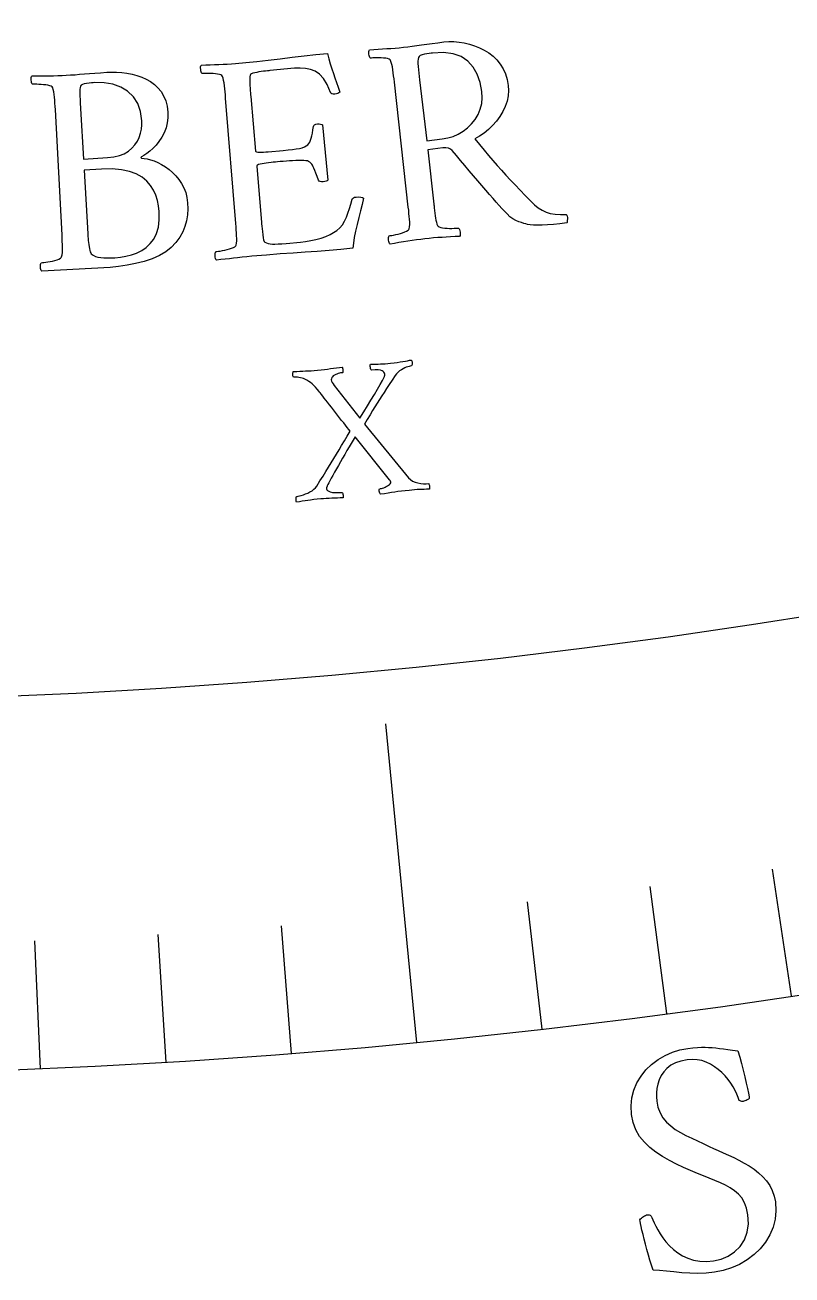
# Model space of a CAD drawing. Header units: millimetres. Extents: x -76 to 76, y -76 to 86.
# Drawn here: x 2.51 to 9.06, y -62.12 to -51.44 of the extents above; entities that cross this region are included whole.
import ezdxf

# ---------------------------------------------------------------- set-up
doc = ezdxf.new("R2010")
doc.units = ezdxf.units.MM
for name, color, linetype in [('CUT_OUTER', 1, 'Continuous'), ('ENGRAVE', 7, 'Continuous'), ('ENGRAVE_FINE', 8, 'Continuous'), ('TEXT', 5, 'Continuous')]:
    doc.layers.add(name, color=color, linetype=linetype)

msp = doc.modelspace()

# ---------------------------------------------------------------- linework, layer by layer
at = {"layer": 'CUT_OUTER'}
msp.add_arc((0.0001, -0.0001), 75.9999, 179.913117, 0.0001, dxfattribs=at)
at = {"layer": 'ENGRAVE'}
msp.add_lwpolyline([(5.8569, -60.1355), (5.5917, -57.4123)], dxfattribs=at)
for radius in [74.48, 74.48, 72.485, 68.78, 68.78, 65.854, 60.42, 60.42, 57.228]:
    msp.add_circle((0, 0), radius, dxfattribs=at)
at = {"layer": 'ENGRAVE_FINE'}
for points in [[(9.0563, -59.7374), (8.8923, -58.6554)], [(7.9923, -59.8891), (7.8475, -58.8043)], [(6.9257, -60.0218), (6.8003, -58.9346)], [(4.7863, -60.2301), (4.6996, -59.1392)], [(2.6407, -60.3623), (2.5929, -59.2689)], [(3.7141, -60.3057), (3.6468, -59.2134)]]:
    msp.add_lwpolyline(points, dxfattribs=at)
at = {"layer": 'TEXT'}
for points in [[(6.0874, -51.5871), (6.1292, -51.5839), (6.172, -51.5842), (6.2159, -51.5878), (6.2608, -51.5949), (6.3056, -51.6053), (6.3491, -51.6191), (6.3913, -51.6363), (6.4322, -51.6568), (6.4709, -51.6809), (6.5064, -51.7088), (6.5388, -51.7405), (6.5681, -51.7759), (6.5932, -51.8153), (6.6131, -51.8587), (6.6278, -51.9063), (6.6372, -51.9578), (6.6398, -52.0026), (6.6362, -52.0475), (6.6263, -52.0926), (6.6101, -52.1377), (6.5889, -52.1819), (6.5639, -52.224), (6.535, -52.264), (6.5022, -52.3018), (6.4668, -52.3363), (6.4301, -52.3665), (6.3919, -52.3922), (6.3524, -52.4135), (6.3917, -52.4634), (6.4301, -52.511), (6.4676, -52.5565), (6.5043, -52.5998), (6.5409, -52.6419), (6.5782, -52.6837), (6.6162, -52.7252), (6.6548, -52.7665), (6.6949, -52.8087), (6.7373, -52.853), (6.7819, -52.8995), (6.8289, -52.948), (6.8607, -52.978), (6.8932, -53.0033), (6.9261, -53.024), (6.9597, -53.04), (6.9958, -53.0517), (7.0364, -53.0591), (7.0816, -53.0624), (7.1313, -53.0614), (7.1363, -53.067), (7.1397, -53.0752), (7.1414, -53.0858), (7.1416, -53.099), (7.1408, -53.1119), (7.14, -53.1219), (7.1392, -53.129), (7.1383, -53.1332), (7.0778, -53.1407), (7.0224, -53.1463), (6.9723, -53.1501), (6.9272, -53.152), (6.8876, -53.1524), (6.8535, -53.1515), (6.825, -53.1494), (6.8021, -53.1461), (6.7872, -53.1421), (6.7695, -53.137), (6.7491, -53.1307), (6.7259, -53.1234), (6.7013, -53.1133), (6.6764, -53.0988), (6.6514, -53.08), (6.6261, -53.0568), (6.6152, -53.0453), (6.6005, -53.0295), (6.582, -53.0093), (6.5597, -52.9846), (6.5344, -52.9563), (6.5068, -52.925), (6.4769, -52.8908), (6.4447, -52.8535), (6.4109, -52.8141), (6.3759, -52.7734), (6.3399, -52.7313), (6.3028, -52.6879), (6.2655, -52.6439), (6.229, -52.6004), (6.1932, -52.5572), (6.1582, -52.5145), (6.1442, -52.5025), (6.1262, -52.4949), (6.1043, -52.4916), (6.0783, -52.4927), (5.9485, -52.5075), (6.0013, -52.9731), (6.0017, -52.9769), (6.0021, -52.9807), (6.0026, -52.9846), (6.003, -52.9884), (6.0034, -52.9922), (6.0039, -52.9961), (6.0043, -52.9999), (6.0048, -53.0038), (6.0075, -53.0275), (6.0103, -53.0501), (6.0132, -53.0715), (6.016, -53.0919), (6.0192, -53.1107), (6.023, -53.1277), (6.0274, -53.1428), (6.0324, -53.1561), (6.0377, -53.1618), (6.0467, -53.1667), (6.0596, -53.1709), (6.0763, -53.1744), (6.0952, -53.177), (6.1146, -53.1787), (6.1346, -53.1796), (6.1552, -53.1796), (6.1744, -53.179), (6.1903, -53.1784), (6.203, -53.1776), (6.2123, -53.1768), (6.2165, -53.1825), (6.2201, -53.1901), (6.2231, -53.1998), (6.2255, -53.2115), (6.2268, -53.2234), (6.2265, -53.2335), (6.2244, -53.2418), (6.2207, -53.2484), (6.1821, -53.2504), (6.1443, -53.2524), (6.1074, -53.2545), (6.0713, -53.2566), (6.0354, -53.2589), (5.999, -53.2618), (5.9623, -53.2652), (5.925, -53.2691), (5.8888, -53.2734), (5.8522, -53.2782), (5.8154, -53.2834), (5.7783, -53.2891), (5.7409, -53.2952), (5.7032, -53.3014), (5.6652, -53.3078), (5.6269, -53.3144), (5.6218, -53.3088), (5.618, -53.3011), (5.6154, -53.2914), (5.6141, -53.2795), (5.6139, -53.2676), (5.6147, -53.2575), (5.6165, -53.2492), (5.6193, -53.2427), (5.6286, -53.2415), (5.6411, -53.2395), (5.6568, -53.2366), (5.6757, -53.2329), (5.6958, -53.2284), (5.7154, -53.2231), (5.7344, -53.2171), (5.7528, -53.2103), (5.7687, -53.2033), (5.7803, -53.1964), (5.7875, -53.1896), (5.7903, -53.183), (5.7931, -53.166), (5.7945, -53.1469), (5.7945, -53.1257), (5.7932, -53.1024), (5.7911, -53.0775), (5.7887, -53.0517), (5.786, -53.025), (5.783, -52.9973), (5.6641, -51.9305), (5.661, -51.9028), (5.6578, -51.8758), (5.6546, -51.8497), (5.6512, -51.8244), (5.6475, -51.8008), (5.6429, -51.7797), (5.6374, -51.7611), (5.6312, -51.7451), (5.627, -51.7382), (5.6187, -51.7328), (5.6063, -51.7288), (5.5898, -51.7262), (5.5711, -51.7246), (5.5521, -51.7235), (5.5329, -51.7229), (5.5134, -51.7228), (5.4953, -51.723), (5.4802, -51.7234), (5.4681, -51.724), (5.4591, -51.7247), (5.4551, -51.7189), (5.4517, -51.7112), (5.4488, -51.7015), (5.4465, -51.6898), (5.4454, -51.6779), (5.4458, -51.6678), (5.4479, -51.6595), (5.4515, -51.653), (5.489, -51.6504), (5.526, -51.648), (5.5625, -51.6458), (5.5986, -51.6437), (5.6344, -51.6415), (5.6699, -51.6389), (5.7053, -51.6357), (5.7404, -51.632), (5.7774, -51.6278), (5.8157, -51.623), (5.8554, -51.6177), (5.8965, -51.6119), (5.9397, -51.6058), (5.986, -51.5996), (6.0352, -51.5934), (6.0874, -51.5871)], [(4.3073, -51.7713), (4.396, -51.7634), (4.489, -51.7539), (4.5863, -51.743), (4.6878, -51.7305), (4.7909, -51.7176), (4.8928, -51.7057), (4.9935, -51.6946), (5.093, -51.6844), (5.1043, -51.7302), (5.1164, -51.7739), (5.1292, -51.8157), (5.1428, -51.8554), (5.1567, -51.8944), (5.1703, -51.9341), (5.1837, -51.9745), (5.1969, -52.0156), (5.19, -52.0219), (5.1808, -52.0269), (5.1692, -52.0304), (5.1553, -52.0326), (5.1407, -52.0329), (5.1296, -52.0306), (5.1222, -52.0257), (5.1182, -52.0182), (5.0893, -51.9517), (5.0577, -51.8993), (5.0233, -51.8611), (4.9863, -51.837), (4.9466, -51.8227), (4.9043, -51.8138), (4.8593, -51.8103), (4.8117, -51.8122), (4.6007, -51.8313), (4.5916, -51.8322), (4.5794, -51.8335), (4.5641, -51.8353), (4.5456, -51.8375), (4.5259, -51.8401), (4.5069, -51.8431), (4.4885, -51.8466), (4.4708, -51.8504), (4.4553, -51.8548), (4.4437, -51.8599), (4.436, -51.8655), (4.4321, -51.8719), (4.4299, -51.8859), (4.4287, -51.9019), (4.4284, -51.9196), (4.429, -51.9393), (4.4302, -51.96), (4.4316, -51.9811), (4.4332, -52.0024), (4.435, -52.024), (4.4357, -52.0325), (4.4363, -52.0401), (4.4369, -52.0466), (4.4374, -52.0523), (4.4772, -52.5191), (4.4796, -52.5235), (4.4861, -52.5267), (4.4967, -52.5285), (4.5113, -52.5291), (4.5285, -52.5287), (4.5465, -52.528), (4.5655, -52.5268), (4.5854, -52.5252), (4.7152, -52.5137), (4.7572, -52.5096), (4.7943, -52.5053), (4.8263, -52.5007), (4.8534, -52.496), (4.8762, -52.4905), (4.8955, -52.4837), (4.9113, -52.4756), (4.9237, -52.4662), (4.9335, -52.4551), (4.9419, -52.4418), (4.9488, -52.4265), (4.9542, -52.409), (4.9589, -52.3888), (4.9635, -52.3654), (4.9682, -52.3388), (4.9729, -52.309), (4.9753, -52.3008), (4.9817, -52.2945), (4.9922, -52.2902), (5.0066, -52.2876), (5.0208, -52.2871), (5.0329, -52.2883), (5.043, -52.2914), (5.0509, -52.2963), (5.0965, -52.7678), (5.0905, -52.7729), (5.0819, -52.7769), (5.0706, -52.78), (5.0566, -52.7819), (5.0425, -52.7822), (5.0312, -52.7798), (5.0225, -52.775), (5.0165, -52.7677), (5.0048, -52.7351), (4.9943, -52.7074), (4.9852, -52.6846), (4.9773, -52.6667), (4.9703, -52.6525), (4.9639, -52.6408), (4.958, -52.6316), (4.9527, -52.625), (4.9475, -52.6199), (4.9419, -52.6154), (4.9358, -52.6113), (4.9293, -52.6078), (4.9204, -52.6039), (4.9074, -52.6012), (4.8904, -52.5996), (4.8693, -52.5992), (4.8457, -52.5996), (4.8209, -52.6004), (4.7951, -52.6017), (4.7682, -52.6033), (4.7411, -52.6052), (4.7149, -52.6071), (4.6895, -52.6092), (4.6648, -52.6113), (4.6477, -52.6129), (4.6295, -52.6147), (4.6102, -52.6168), (4.5897, -52.6192), (4.5695, -52.6217), (4.5507, -52.6245), (4.5334, -52.6274), (4.5175, -52.6306), (4.5043, -52.6342), (4.4951, -52.6386), (4.4897, -52.6439), (4.4883, -52.6499), (4.529, -53.1269), (4.5292, -53.1298), (4.5295, -53.1334), (4.5299, -53.1375), (4.5303, -53.1423), (4.532, -53.1616), (4.5341, -53.1833), (4.5366, -53.2077), (4.5395, -53.2346), (4.5428, -53.2596), (4.5468, -53.2785), (4.5514, -53.2912), (4.5565, -53.2977), (4.5709, -53.3046), (4.5865, -53.3097), (4.6035, -53.3128), (4.6217, -53.314), (4.6432, -53.3139), (4.6701, -53.3127), (4.7022, -53.3106), (4.7396, -53.3076), (4.861, -53.2966), (4.9059, -53.2914), (4.9503, -53.2839), (4.9941, -53.2741), (5.0374, -53.2621), (5.0781, -53.2483), (5.1141, -53.2329), (5.1453, -53.216), (5.1718, -53.1975), (5.1979, -53.1749), (5.2203, -53.1485), (5.2392, -53.1184), (5.2543, -53.0847), (5.2675, -53.0484), (5.2801, -53.0107), (5.2922, -52.9715), (5.3039, -52.931), (5.3074, -52.9239), (5.3143, -52.9183), (5.3246, -52.9144), (5.3382, -52.912), (5.3595, -52.9109), (5.3771, -52.912), (5.391, -52.9154), (5.4013, -52.9212), (5.3883, -52.975), (5.3745, -53.0306), (5.3601, -53.0879), (5.345, -53.1468), (5.3312, -53.2043), (5.3206, -53.2572), (5.3133, -53.3057), (5.3093, -53.3496), (5.2073, -53.3593), (5.1055, -53.3682), (5.004, -53.3761), (4.9028, -53.3833), (4.7985, -53.3905), (4.6877, -53.3987), (4.5705, -53.4079), (4.4469, -53.418), (4.4041, -53.4218), (4.3635, -53.4259), (4.3253, -53.4302), (4.2893, -53.4348), (4.2542, -53.4393), (4.2183, -53.4433), (4.1818, -53.4469), (4.1446, -53.4501), (4.1397, -53.4443), (4.1361, -53.4365), (4.1338, -53.4267), (4.1328, -53.4148), (4.1329, -53.4029), (4.134, -53.3928), (4.136, -53.3846), (4.139, -53.3782), (4.1484, -53.3772), (4.1609, -53.3755), (4.1767, -53.3731), (4.1956, -53.3699), (4.2159, -53.366), (4.2356, -53.3613), (4.2548, -53.3558), (4.2734, -53.3495), (4.2895, -53.3429), (4.3012, -53.3363), (4.3086, -53.3298), (4.3116, -53.3232), (4.3148, -53.3063), (4.3168, -53.2873), (4.3174, -53.2661), (4.3167, -53.2428), (4.3153, -53.2178), (4.3136, -53.192), (4.3117, -53.1652), (4.3095, -53.1374), (4.2227, -52.0675), (4.2204, -52.0397), (4.218, -52.0127), (4.2154, -51.9865), (4.2128, -51.9611), (4.2097, -51.9374), (4.2057, -51.9162), (4.2008, -51.8975), (4.195, -51.8812), (4.191, -51.8743), (4.1829, -51.8687), (4.1706, -51.8643), (4.1542, -51.8613), (4.1354, -51.8591), (4.1162, -51.8575), (4.0966, -51.8564), (4.0766, -51.8558), (4.0579, -51.8556), (4.0424, -51.8556), (4.0301, -51.8558), (4.021, -51.8563), (4.0172, -51.8505), (4.014, -51.8426), (4.0114, -51.8328), (4.0094, -51.821), (4.0086, -51.8092), (4.0093, -51.7991), (4.0116, -51.7909), (4.0154, -51.7844), (4.053, -51.7829), (4.0903, -51.7815), (4.1273, -51.7802), (4.164, -51.7791), (4.2003, -51.7779), (4.2364, -51.7762), (4.272, -51.774), (4.3073, -51.7713)], [(6.4109, -52.0096), (6.3958, -51.9322), (6.3709, -51.8634), (6.336, -51.8034), (6.2913, -51.7519), (6.2352, -51.7122), (6.1662, -51.6873), (6.0843, -51.677), (5.9894, -51.6815), (5.9767, -51.6831), (5.961, -51.6854), (5.9424, -51.6884), (5.9208, -51.692), (5.9004, -51.6966), (5.8849, -51.7026), (5.8746, -51.7099), (5.8693, -51.7186), (5.8664, -51.7326), (5.865, -51.7505), (5.8652, -51.7722), (5.8669, -51.7979), (5.8694, -51.8255), (5.8722, -51.8533), (5.8751, -51.8812), (5.8782, -51.9093), (5.9398, -52.4308), (6.0719, -52.4157), (6.1193, -52.4073), (6.1649, -52.3935), (6.2087, -52.3741), (6.2507, -52.3493), (6.2895, -52.3197), (6.3238, -52.2861), (6.3535, -52.2484), (6.3787, -52.2068), (6.3979, -52.1617), (6.4096, -52.1138), (6.414, -52.0631), (6.4109, -52.0096)], [(3.2073, -51.8459), (3.2492, -51.8445), (3.2918, -51.8455), (3.3352, -51.8487), (3.3794, -51.8543), (3.4231, -51.8626), (3.4652, -51.8738), (3.5056, -51.888), (3.5444, -51.9052), (3.5807, -51.9259), (3.6139, -51.9504), (3.6438, -51.9789), (3.6707, -52.0113), (3.6932, -52.0481), (3.7104, -52.0898), (3.7223, -52.1363), (3.7289, -52.1878), (3.7294, -52.2344), (3.7242, -52.2791), (3.7134, -52.322), (3.6968, -52.363), (3.6762, -52.4014), (3.6534, -52.4364), (3.6285, -52.4679), (3.6013, -52.4961), (3.574, -52.5205), (3.5485, -52.541), (3.5247, -52.5574), (3.5028, -52.5698), (3.5001, -52.5726), (3.4993, -52.5752), (3.5004, -52.5777), (3.5035, -52.5801), (3.5275, -52.5814), (3.5537, -52.5857), (3.5821, -52.5932), (3.6126, -52.6037), (3.6442, -52.6172), (3.6758, -52.6338), (3.7076, -52.6534), (3.7394, -52.6761), (3.77, -52.7017), (3.7981, -52.7303), (3.8238, -52.7617), (3.8469, -52.7961), (3.8665, -52.8332), (3.8815, -52.873), (3.8918, -52.9153), (3.8976, -52.9602), (3.8991, -53.0133), (3.8959, -53.0648), (3.8878, -53.1148), (3.8749, -53.1632), (3.8561, -53.21), (3.8301, -53.2555), (3.797, -53.2994), (3.7568, -53.342), (3.7104, -53.3798), (3.6564, -53.4125), (3.5949, -53.44), (3.5258, -53.4622), (3.453, -53.4801), (3.3802, -53.4945), (3.3075, -53.5054), (3.235, -53.5128), (2.6513, -53.5449), (2.6466, -53.539), (2.6432, -53.5311), (2.6412, -53.5213), (2.6405, -53.5094), (2.6409, -53.4974), (2.6423, -53.4874), (2.6446, -53.4792), (2.6478, -53.4729), (2.6572, -53.4722), (2.6698, -53.4709), (2.6856, -53.4689), (2.7046, -53.4662), (2.7249, -53.4629), (2.7448, -53.4587), (2.7641, -53.4538), (2.7829, -53.448), (2.7992, -53.4419), (2.8111, -53.4356), (2.8186, -53.4292), (2.8218, -53.4228), (2.8255, -53.406), (2.828, -53.387), (2.8292, -53.3658), (2.8292, -53.3425), (2.8285, -53.3175), (2.8275, -53.2917), (2.8263, -53.2648), (2.8249, -53.237), (2.768, -52.1651), (2.7665, -52.1372), (2.7648, -52.1102), (2.763, -52.0839), (2.7611, -52.0585), (2.7587, -52.0347), (2.7552, -52.0134), (2.7508, -51.9945), (2.7455, -51.9781), (2.7417, -51.9711), (2.7337, -51.9652), (2.7216, -51.9605), (2.7052, -51.957), (2.6866, -51.9544), (2.6674, -51.9522), (2.6479, -51.9505), (2.6279, -51.9494), (2.6092, -51.9486), (2.5937, -51.9482), (2.5814, -51.9481), (2.5723, -51.9483), (2.5686, -51.9424), (2.5656, -51.9345), (2.5633, -51.9246), (2.5617, -51.9127), (2.5612, -51.9008), (2.5622, -51.8908), (2.5647, -51.8826), (2.5687, -51.8763), (2.6063, -51.8758), (2.6436, -51.8754), (2.6807, -51.8752), (2.7174, -51.8752), (2.7537, -51.875), (2.7898, -51.8742), (2.8255, -51.873), (2.8608, -51.8713), (2.8979, -51.8691), (2.9362, -51.8665), (2.9757, -51.8634), (3.0165, -51.8599), (3.0595, -51.8563), (3.1056, -51.8527), (3.1549, -51.8493), (3.2073, -51.8459)], [(3.0077, -52.5876), (3.2141, -52.5754), (3.2672, -52.5693), (3.3147, -52.5582), (3.3563, -52.5418), (3.3921, -52.5203), (3.4226, -52.4949), (3.4483, -52.4667), (3.4692, -52.4357), (3.4852, -52.402), (3.4968, -52.3668), (3.5044, -52.3314), (3.508, -52.2958), (3.5076, -52.2599), (3.4957, -52.1816), (3.4714, -52.1137), (3.4347, -52.056), (3.3856, -52.0087), (3.3266, -51.9724), (3.2601, -51.948), (3.1859, -51.9355), (3.1042, -51.9347), (3.0914, -51.9356), (3.0756, -51.9371), (3.0569, -51.939), (3.0351, -51.9414), (3.0144, -51.9448), (2.9987, -51.9499), (2.988, -51.9567), (2.9822, -51.9651), (2.9795, -51.977), (2.9777, -51.9917), (2.9769, -52.0094), (2.9771, -52.0298), (2.9778, -52.052), (2.9787, -52.0748), (2.9798, -52.0983), (2.9811, -52.1224), (2.9814, -52.1274), (2.9816, -52.132), (2.9819, -52.1364), (2.9821, -52.1404), (2.9823, -52.1443), (2.9826, -52.1481), (2.9828, -52.152), (2.983, -52.1558)], [(3.0131, -52.6827), (3.0443, -53.2275), (3.045, -53.2377), (3.0459, -53.2503), (3.0472, -53.2653), (3.0488, -53.2827), (3.0507, -53.301), (3.0531, -53.3189), (3.0559, -53.3362), (3.0593, -53.353), (3.0629, -53.3681), (3.0667, -53.3803), (3.0706, -53.3896), (3.0747, -53.3959), (3.0911, -53.409), (3.1101, -53.419), (3.1317, -53.426), (3.1559, -53.4299), (3.1825, -53.4317), (3.2116, -53.4324), (3.243, -53.4319), (3.2767, -53.4303), (3.3243, -53.4256), (3.3711, -53.4174), (3.4172, -53.4056), (3.4626, -53.3902), (3.5055, -53.3699), (3.5442, -53.3433), (3.5788, -53.3103), (3.6091, -53.2709), (3.6332, -53.2242), (3.6488, -53.1692), (3.6561, -53.1058), (3.655, -53.0342), (3.6496, -52.9873), (3.6396, -52.9414), (3.6253, -52.8967), (3.6065, -52.8531), (3.5817, -52.8121), (3.5489, -52.7754), (3.5083, -52.7429), (3.4598, -52.7146), (3.402, -52.6924), (3.3334, -52.6782), (3.254, -52.672), (3.1637, -52.6738)], [(5.0085, -54.3913), (5.0382, -54.3884), (5.0665, -54.3853), (5.0936, -54.382), (5.1194, -54.3784), (5.1445, -54.3748), (5.1693, -54.3713), (5.194, -54.368), (5.2184, -54.3647), (5.2203, -54.3688), (5.2219, -54.3747), (5.2233, -54.3823), (5.2244, -54.3917), (5.2248, -54.4007), (5.2242, -54.4072), (5.2224, -54.4113), (5.2196, -54.4129), (5.213, -54.4138), (5.205, -54.4153), (5.1955, -54.4176), (5.1846, -54.4205), (5.1733, -54.4242), (5.1624, -54.4287), (5.1521, -54.4339), (5.1422, -54.44), (5.134, -54.4471), (5.1284, -54.4554), (5.1254, -54.4647), (5.1251, -54.4753), (5.1274, -54.4853), (5.1323, -54.4966), (5.1398, -54.5091), (5.1501, -54.5229), (5.37, -54.8017), (5.402, -54.7485), (5.4333, -54.6968), (5.4638, -54.6466), (5.4935, -54.598), (5.5207, -54.5529), (5.5438, -54.5132), (5.5627, -54.4788), (5.5774, -54.4498), (5.5792, -54.4453), (5.5805, -54.4409), (5.5813, -54.4365), (5.5816, -54.4321), (5.5815, -54.4282), (5.5815, -54.4252), (5.5814, -54.4231), (5.5814, -54.4218), (5.5795, -54.4157), (5.575, -54.4095), (5.5679, -54.4031), (5.5583, -54.3966), (5.5445, -54.3912), (5.5247, -54.3883), (5.4991, -54.388), (5.4675, -54.3902), (5.465, -54.3885), (5.4629, -54.3844), (5.461, -54.3781), (5.4594, -54.3695), (5.4584, -54.3604), (5.458, -54.3526), (5.4582, -54.3462), (5.4591, -54.3411), (5.483, -54.3403), (5.5055, -54.3396), (5.5267, -54.3389), (5.5464, -54.3383), (5.5659, -54.3374), (5.5864, -54.3361), (5.6077, -54.3344), (5.63, -54.3322), (5.6607, -54.3288), (5.6888, -54.3253), (5.7144, -54.3215), (5.7373, -54.3176), (5.7581, -54.3138), (5.777, -54.3103), (5.794, -54.3073), (5.8091, -54.3048), (5.8111, -54.3086), (5.8129, -54.3138), (5.8145, -54.3204), (5.8159, -54.3282), (5.8166, -54.3362), (5.816, -54.3433), (5.8142, -54.3494), (5.8111, -54.3546), (5.8065, -54.3554), (5.7996, -54.3569), (5.7903, -54.3592), (5.7787, -54.3624), (5.7656, -54.3666), (5.752, -54.3721), (5.738, -54.379), (5.7234, -54.3872), (5.709, -54.397), (5.6956, -54.4084), (5.6831, -54.4217), (5.6715, -54.4366), (5.6451, -54.4769), (5.6205, -54.5144), (5.5976, -54.5491), (5.5763, -54.581), (5.5561, -54.6117), (5.5362, -54.6425), (5.5166, -54.6734), (5.4974, -54.7046), (5.4774, -54.7373), (5.4558, -54.773), (5.4326, -54.8116), (5.4076, -54.8532), (5.7852, -55.3116), (5.8005, -55.3269), (5.8188, -55.3392), (5.8401, -55.3486), (5.8643, -55.3551), (5.8893, -55.3592), (5.9131, -55.3615), (5.9356, -55.3621), (5.9568, -55.3607), (5.9594, -55.3647), (5.9615, -55.3702), (5.9629, -55.3772), (5.9638, -55.3859), (5.9642, -55.3944), (5.9644, -55.4009), (5.9642, -55.4056), (5.9636, -55.4083), (5.9394, -55.4093), (5.917, -55.4101), (5.8962, -55.4109), (5.8772, -55.4115), (5.8581, -55.4124), (5.8371, -55.4138), (5.8142, -55.4158), (5.7894, -55.4182), (5.7553, -55.4219), (5.7236, -55.4257), (5.6941, -55.4295), (5.6669, -55.4334), (5.6397, -55.4376), (5.6103, -55.442), (5.5786, -55.4468), (5.5447, -55.4518), (5.5413, -55.4479), (5.5385, -55.4421), (5.5365, -55.4345), (5.5351, -55.4252), (5.5346, -55.4162), (5.5353, -55.4097), (5.537, -55.4056), (5.5399, -55.404), (5.5458, -55.4031), (5.5533, -55.4014), (5.5623, -55.3989), (5.5729, -55.3955), (5.584, -55.3914), (5.5947, -55.3866), (5.6051, -55.3811), (5.615, -55.3749), (5.6234, -55.3682), (5.6292, -55.3612), (5.6323, -55.3539), (5.6329, -55.3463), (5.6325, -55.3445), (5.6318, -55.3424), (5.6308, -55.3399), (5.6293, -55.3372), (5.6277, -55.3345), (5.626, -55.3322), (5.6242, -55.3301), (5.6224, -55.3284), (5.3289, -54.9609), (5.3122, -54.9882), (5.295, -55.017), (5.2771, -55.0472), (5.2585, -55.0789), (5.2398, -55.1111), (5.2213, -55.143), (5.2032, -55.1745), (5.1852, -55.2056), (5.1681, -55.2357), (5.1523, -55.2639), (5.1378, -55.2902), (5.1246, -55.3147), (5.1131, -55.3365), (5.1037, -55.3546), (5.0962, -55.369), (5.0909, -55.3799), (5.0901, -55.3819), (5.0891, -55.3843), (5.088, -55.3872), (5.0867, -55.3906), (5.0855, -55.3943), (5.0848, -55.3981), (5.0845, -55.4021), (5.0846, -55.4063), (5.0872, -55.4137), (5.0933, -55.4204), (5.103, -55.4264), (5.1164, -55.4318), (5.1341, -55.4358), (5.1568, -55.4378), (5.1845, -55.4376), (5.2172, -55.4353), (5.2199, -55.4393), (5.2222, -55.4448), (5.2241, -55.4518), (5.2256, -55.4604), (5.2266, -55.4688), (5.2268, -55.4754), (5.2263, -55.48), (5.2251, -55.4829), (5.2017, -55.4834), (5.178, -55.484), (5.1541, -55.4848), (5.1301, -55.4857), (5.106, -55.4868), (5.0822, -55.4882), (5.0586, -55.4898), (5.0353, -55.4918), (5.0038, -55.4948), (4.9748, -55.4979), (4.9481, -55.5011), (4.9238, -55.5044), (4.9005, -55.5078), (4.8767, -55.5113), (4.8526, -55.515), (4.828, -55.5188), (4.8263, -55.5141), (4.8251, -55.5081), (4.8247, -55.5009), (4.8249, -55.4924), (4.8254, -55.4842), (4.826, -55.4779), (4.8266, -55.4733), (4.8273, -55.4706), (4.8325, -55.4698), (4.8411, -55.4679), (4.8533, -55.465), (4.8689, -55.461), (4.8865, -55.4558), (4.9046, -55.4492), (4.9233, -55.4413), (4.9425, -55.4321), (4.9607, -55.4215), (4.9766, -55.4094), (4.99, -55.396), (5.001, -55.3812), (5.0284, -55.3382), (5.0543, -55.2971), (5.0789, -55.2577), (5.1021, -55.2203), (5.1245, -55.1837), (5.1468, -55.147), (5.1689, -55.1102), (5.1909, -55.0732), (5.2133, -55.0355), (5.2367, -54.9963), (5.2611, -54.9555), (5.2865, -54.9133), (5.2749, -54.898), (5.2617, -54.881), (5.247, -54.8623), (5.2308, -54.8419), (5.2136, -54.8204), (5.1962, -54.7984), (5.1786, -54.7759), (5.1607, -54.7529), (5.1429, -54.73), (5.1257, -54.7079), (5.1089, -54.6866), (5.0927, -54.6662), (5.0775, -54.647), (5.0637, -54.6297), (5.0514, -54.6141), (5.0405, -54.6004), (5.0317, -54.5891), (5.0253, -54.5811), (5.0215, -54.5763), (5.0203, -54.5747), (5.005, -54.5548), (4.9902, -54.5373), (4.976, -54.5222), (4.9623, -54.5093), (4.9484, -54.498), (4.9333, -54.4874), (4.9172, -54.4775), (4.8999, -54.4684), (4.888, -54.4631), (4.8754, -54.4588), (4.8622, -54.4555), (4.8484, -54.4532), (4.835, -54.4518), (4.8233, -54.4509), (4.8133, -54.4507), (4.8048, -54.451), (4.8018, -54.45), (4.7993, -54.4464), (4.7975, -54.4401), (4.7963, -54.4311), (4.7959, -54.4217), (4.7965, -54.4139), (4.798, -54.4077), (4.8006, -54.4032), (4.8299, -54.4015), (4.857, -54.4001), (4.8819, -54.399), (4.9046, -54.3982), (4.9273, -54.3973), (4.9522, -54.3958), (4.9792, -54.3939), (5.0085, -54.3913)], [(8.1711, -60.1862), (8.2132, -60.1811), (8.2517, -60.1778), (8.2867, -60.1762), (8.3181, -60.1763), (8.348, -60.1778), (8.3784, -60.1801), (8.4093, -60.1833), (8.4407, -60.1873), (8.4742, -60.1918), (8.5116, -60.1964), (8.5527, -60.2013), (8.5977, -60.2063), (8.6137, -60.2605), (8.6289, -60.3157), (8.6434, -60.3719), (8.6571, -60.4291), (8.6695, -60.4833), (8.6799, -60.5301), (8.6884, -60.5697), (8.6949, -60.602), (8.6957, -60.6088), (8.6932, -60.6152), (8.6873, -60.6211), (8.6781, -60.6265), (8.6677, -60.6313), (8.6582, -60.6349), (8.6497, -60.6375), (8.6421, -60.6391), (8.6326, -60.6397), (8.6239, -60.6387), (8.6161, -60.6361), (8.6091, -60.632), (8.601, -60.6055), (8.5897, -60.5773), (8.5753, -60.5473), (8.5578, -60.5155), (8.5374, -60.4834), (8.5144, -60.4524), (8.489, -60.4224), (8.4609, -60.3936), (8.4306, -60.3668), (8.3982, -60.3431), (8.3637, -60.3224), (8.3272, -60.3047), (8.2888, -60.2913), (8.2489, -60.2834), (8.2073, -60.2811), (8.1642, -60.2843), (8.111, -60.2946), (8.0646, -60.3102), (8.025, -60.3311), (7.9923, -60.3573), (7.9654, -60.3874), (7.9435, -60.4197), (7.9265, -60.4543), (7.9146, -60.4912), (7.9068, -60.5288), (7.9026, -60.5655), (7.9018, -60.6015), (7.9046, -60.6366), (7.9153, -60.6902), (7.9327, -60.7381), (7.9568, -60.7804), (7.9877, -60.817), (8.0238, -60.8494), (8.0635, -60.8791), (8.107, -60.9061), (8.1541, -60.9303), (8.2032, -60.9533), (8.2525, -60.9767), (8.3022, -61.0003), (8.352, -61.0242), (8.3904, -61.0416), (8.4307, -61.0598), (8.473, -61.0788), (8.5173, -61.0986), (8.5623, -61.1195), (8.6068, -61.142), (8.6509, -61.166), (8.6944, -61.1915), (8.7361, -61.2192), (8.7746, -61.2497), (8.8099, -61.283), (8.8419, -61.3192), (8.8695, -61.3586), (8.8914, -61.4016), (8.9075, -61.4482), (8.9179, -61.4984), (8.9234, -61.5734), (8.9174, -61.6455), (8.9001, -61.7146), (8.8714, -61.7807), (8.8334, -61.8425), (8.7882, -61.8986), (8.7358, -61.9492), (8.6763, -61.994), (8.6115, -62.032), (8.5435, -62.0621), (8.4723, -62.0843), (8.398, -62.0985), (8.3269, -62.1061), (8.2565, -62.1094), (8.1869, -62.1085), (8.1181, -62.1034), (8.0515, -62.0966), (7.9885, -62.0908), (7.9292, -62.0859), (7.8736, -62.0819), (7.8597, -62.0403), (7.8462, -61.9972), (7.8331, -61.9525), (7.8203, -61.9063), (7.8083, -61.8608), (7.7973, -61.8181), (7.7875, -61.7781), (7.7788, -61.741), (7.7715, -61.7087), (7.766, -61.6831), (7.7622, -61.6643), (7.7602, -61.6522), (7.7669, -61.6443), (7.7741, -61.6369), (7.782, -61.6299), (7.7904, -61.6234), (7.7994, -61.6178), (7.8087, -61.6134), (7.8183, -61.6102), (7.8282, -61.6083), (7.8402, -61.6084), (7.8501, -61.6122), (7.8578, -61.6194), (7.8634, -61.6303), (7.8718, -61.6518), (7.8829, -61.6767), (7.897, -61.7052), (7.9139, -61.7371), (7.9339, -61.7708), (7.9572, -61.8047), (7.9839, -61.8387), (8.014, -61.8727), (8.0476, -61.9051), (8.0848, -61.9338), (8.1256, -61.9589), (8.1701, -61.9803), (8.2187, -61.9964), (8.2716, -62.0055), (8.3291, -62.0075), (8.391, -62.0023), (8.4565, -61.9876), (8.516, -61.9621), (8.5696, -61.9257), (8.6171, -61.8785), (8.6546, -61.8222), (8.678, -61.7584), (8.6874, -61.6872), (8.6828, -61.6086), (8.6716, -61.5531), (8.6546, -61.505), (8.6319, -61.4644), (8.6034, -61.4312), (8.5702, -61.4031), (8.5334, -61.3776), (8.493, -61.3549), (8.4489, -61.3349), (8.4021, -61.3159), (8.3537, -61.2964), (8.3036, -61.2763), (8.2518, -61.2557), (8.1938, -61.2303), (8.1346, -61.2033), (8.0744, -61.1748), (8.0132, -61.1447), (7.9535, -61.1117), (7.8979, -61.0747), (7.8464, -61.0337), (7.799, -60.9885), (7.7582, -60.9384), (7.7265, -60.8823), (7.704, -60.8203), (7.6905, -60.7524), (7.6862, -60.6789), (7.6922, -60.6092), (7.7087, -60.543), (7.7355, -60.4805), (7.7707, -60.4226), (7.8126, -60.3702), (7.861, -60.3234), (7.916, -60.2821), (7.9757, -60.2472), (8.0381, -60.2195), (8.1032, -60.1992), (8.1711, -60.1862)]]:
    msp.add_lwpolyline(points, close=True, dxfattribs=at)

doc.saveas('drawing.dxf')
